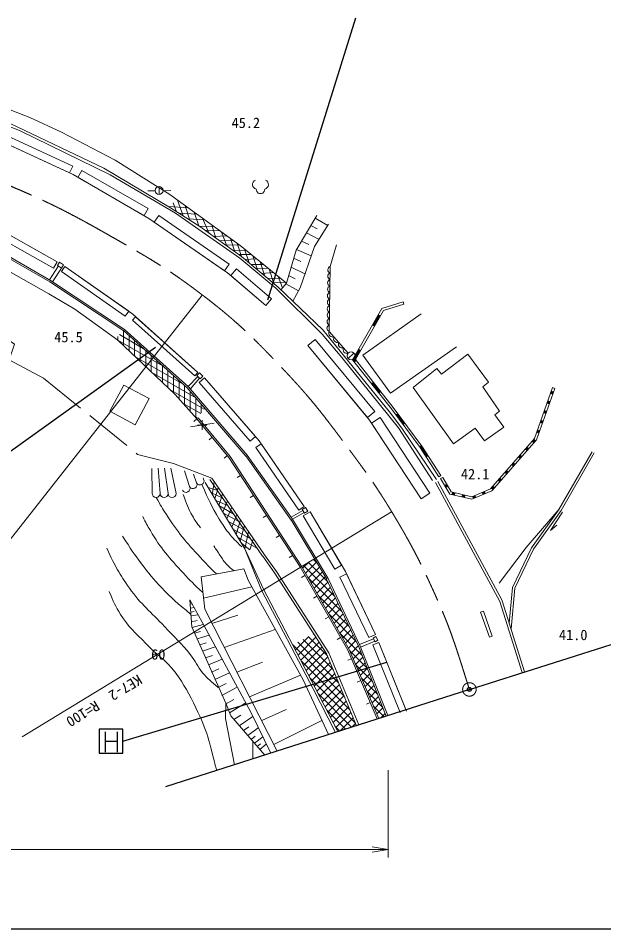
# Model space of a CAD drawing. Units: millimetres, scale not verified. Extents: x 40000 to 680000, y 20000 to 380000.
# Drawn here: x 484366 to 558135, y 205000 to 319705 of the extents above; entities that cross this region are included whole.
import ezdxf
from ezdxf.enums import TextEntityAlignment as Align

# ---------------------------------------------------------------- set-up
doc = ezdxf.new("R2010")
doc.units = ezdxf.units.MM
doc.header["$LTSCALE"] = 1000
doc.header["$PDMODE"] = 32
doc.header["$PDSIZE"] = 500
doc.linetypes.add('CHAIN', pattern=[18.5, 12, -1.5, 3.5, -1.5])
doc.linetypes.add('DASHED', pattern=[7.5, 6, -1.5])
for name, color, linetype, lineweight in [('M-BMK', 2, 'CHAIN', 13), ('M-BMK-OTRS', 5, 'Continuous', 25), ('M-STR-HTXT', 7, 'Continuous', 13), ('M-STR-STRC', 7, 'Continuous', 25), ('M-TTL-BAND', 7, 'Continuous', 25), ('M-WORK', 1, 'Continuous', 13)]:
    doc.layers.add(name, color=color, linetype=linetype, lineweight=lineweight)
doc.layers.add('M-OTRS', color=6, linetype='Continuous')
doc.styles.add('ＭＳ ゴシック', font='')
doc.styles.get('ＭＳ ゴシック').set_extended_font_data('MS Gothic')

# ---------------------------------------------------------------- blocks, each defined once
blk = doc.blocks.new('plus')
at = {"color": 0, "linetype": 'Continuous', "lineweight": -2}
for p, q in [((-1.25, 0), (1.25, 0)), ((0, -1.25), (0, 1.25))]:
    blk.add_line(p, q, dxfattribs=at)
blk = doc.blocks.new('open_arrow')
at = {"color": 0, "linetype": 'Continuous', "lineweight": -2}
blk.add_lwpolyline([(7.5, 1.25), (0, 0), (7.5, -1.25)], dxfattribs=at)

msp = doc.modelspace()

# ---------------------------------------------------------------- hatches: boundary and pattern name
at = {"layer": 'M-WORK'}
h = msp.add_hatch(dxfattribs=at)
h.set_pattern_fill('USER', color=256, style=0, pattern_type=2)
h.set_pattern_definition([(90, (497630, 280363), (-700, 0), []), (150, (497630, 280363), (-350, -606.218), [])])
h.paths.add_polyline_path([(497630, 280363), (496635, 279320), (497058, 278978), (504244, 272193), (506885, 269220), (507854, 270580), (505657, 273133), (500699, 277598)])
h = msp.add_hatch(dxfattribs=at)
h.set_pattern_fill('USER', color=256, style=0, pattern_type=2)
h.set_pattern_definition([(45, (529837, 231372), (-494.975, 494.975), []), (135, (529837, 231372), (-494.975, -494.975), [])])
h.paths.add_polyline_path([(529787, 231489), (530720, 231789), (527264, 240506), (523228, 249038), (521672, 251635), (520039, 250684), (521852, 247525), (526064, 240185), (529380, 232439)])
h = msp.add_hatch(dxfattribs=at)
h.set_pattern_fill('USER', color=256, style=0, pattern_type=2)
h.set_pattern_definition([(45, (518951, 240776), (-494.975, 494.975), []), (135, (518951, 240776), (-494.975, -494.975), [])])
h.paths.add_polyline_path([(518951, 240776), (521608, 242139), (523221, 239634), (526973, 230587), (524631, 229835), (520851, 237149)])

# ---------------------------------------------------------------- linework, layer by layer
at = {"layer": 'M-BMK'}
msp.add_circle((541205, 235152), 851, dxfattribs=at)
msp.add_open_spline([(470091, 303233), (476372, 301322), (478271, 300698), (483326, 298586), (489182, 296139), (492303, 294376), (497812, 291224), (501824, 288929), (504032, 287536), (507707, 284733), (512079, 281398), (514269, 279175), (518044, 275177), (521317, 271711), (522938, 269565), (525787, 265743), (528270, 262412), (529642, 260516), (531771, 256948), (533932, 253326), (535021, 251214), (536758, 247370), (538850, 242742), (539364, 240955), (541205, 235152)], degree=3, knots=[0, 0, 0, 0, 1, 1, 1, 2, 2, 2, 3, 3, 3, 4, 4, 4, 5, 5, 5, 6, 6, 6, 7, 7, 7, 8, 8, 8, 8], dxfattribs=at)
at = {"layer": 'M-BMK-OTRS'}
for q in [(578018, 246824), (502905, 222866)]:
    msp.add_line((541205, 235152), q, dxfattribs=at)
at = {"layer": 'M-OTRS'}
msp.add_point((541205, 235152), dxfattribs=at)
at = {"layer": 'M-STR-HTXT'}
for p, q in [((471972, 239600), (507531, 284838)), ((484863, 229177), (531399, 257525)), ((530967, 225000), (530967, 214000)), ((350765, 215000), (530967, 215000))]:
    msp.add_line(p, q, dxfattribs=at)
at = {"layer": 'M-STR-STRC'}
for p, q in [((526875, 319705), (515767, 284179)), ((501647, 278227), (479867, 262631)), ((497551, 228640), (530786, 238579)), ((497551, 230131), (494551, 230131)), ((494551, 230131), (494551, 227131)), ((495362, 227258), (495362, 229807)), ((496849, 229824), (496849, 227266)), ((497551, 227131), (497551, 230131)), ((495362, 228631), (496849, 228631)), ((494551, 227131), (497551, 227131))]:
    msp.add_line(p, q, dxfattribs=at)
at = {"layer": 'M-TTL-BAND'}
msp.add_line((40000, 205000), (579000, 205000), dxfattribs=at)
at = {"layer": 'M-WORK'}
for p, q in [((474756, 311506), (485811, 307206)), ((484509, 305554), (472782, 310175)), ((483354, 306427), (495159, 300798)), ((485811, 307206), (489813, 305330)), ((495955, 299996), (484509, 305554)), ((489813, 305330), (496600, 301812)), ((491279, 300004), (482320, 304155)), ((496600, 301812), (503479, 297481)), ((495159, 300798), (503540, 295826)), ((500825, 294492), (491279, 300004)), ((504187, 295140), (495955, 299996)), ((502106, 297502), (502106, 298502)), ((501618, 297947), (500715, 297944)), ((502612, 297968), (503606, 297990)), ((503479, 297481), (512330, 291070)), ((503294, 295972), (505763, 295826)), ((503902, 296429), (504316, 295331)), ((504448, 296779), (505152, 294797)), ((505419, 296076), (505990, 294262)), ((478816, 294891), (489276, 289012)), ((503540, 295826), (507262, 293449)), ((512302, 289488), (504187, 295140)), ((504599, 295149), (506903, 295001)), ((506543, 295261), (507103, 293550)), ((519366, 290491), (521977, 294838)), ((510746, 287620), (500825, 294492)), ((505720, 294434), (507888, 294287)), ((507580, 294510), (508377, 292649)), ((508745, 293666), (509282, 292000)), ((521782, 294513), (523362, 293584)), ((474004, 292969), (488233, 284995)), ((477611, 292651), (488353, 286483)), ((477710, 292825), (488452, 286656)), ((507262, 293449), (508988, 293490)), ((507262, 293449), (512515, 289681)), ((507893, 292996), (509788, 292911)), ((509993, 292762), (510659, 291012)), ((520675, 292671), (522266, 291848)), ((521229, 293592), (522013, 293159)), ((508987, 292212), (510643, 292292)), ((509701, 291700), (511530, 291649)), ((511102, 291959), (511661, 290293)), ((511939, 291353), (512515, 289681)), ((520046, 291623), (520965, 291183)), ((510490, 291134), (512200, 291164)), ((511384, 290493), (513105, 290438)), ((512330, 291070), (518146, 286332)), ((512885, 290617), (513442, 288900)), ((518146, 286332), (519366, 290491)), ((519416, 290575), (521280, 289752)), ((523677, 288430), (524474, 291175)), ((512168, 289930), (513705, 289950)), ((516829, 285712), (512302, 289488)), ((512515, 289681), (517097, 285819)), ((512935, 289328), (514389, 289393)), ((513928, 289768), (514497, 288010)), ((519064, 289462), (519951, 289055)), ((490246, 288418), (498799, 282429)), ((513719, 288667), (515277, 288669)), ((514226, 288239), (515857, 288197)), ((514851, 289016), (515452, 287205)), ((515989, 288089), (516550, 286280)), ((518735, 288338), (520494, 287494)), ((515554, 283515), (510746, 287620)), ((515035, 287557), (516521, 287656)), ((515811, 286903), (517377, 286959)), ((517095, 287188), (517674, 285741)), ((518426, 287287), (519242, 286879)), ((488342, 286489), (497653, 280344)), ((488452, 286656), (497764, 280511)), ((516431, 286380), (518008, 286445)), ((522669, 279919), (516829, 285712)), ((517097, 285819), (522726, 280456)), ((517460, 285473), (518146, 286332)), ((518084, 286254), (519688, 285383)), ((488233, 284995), (491516, 283040)), ((532879, 283974), (530185, 283158)), ((532966, 283687), (530386, 282905)), ((532966, 283687), (532879, 283974)), ((491516, 283040), (496895, 279131)), ((498799, 282429), (507008, 275095)), ((530185, 283158), (526475, 276670)), ((530386, 282905), (526836, 276698)), ((527798, 277253), (535115, 282460)), ((529778, 282326), (529034, 281024)), ((529830, 282296), (529086, 280994)), ((529882, 282267), (529138, 280964)), ((529934, 282237), (529190, 280935)), ((529987, 282207), (529726, 282356)), ((528982, 281054), (529242, 280905)), ((497630, 280363), (505675, 273115)), ((497764, 280511), (505808, 273264)), ((525155, 276963), (522669, 279919)), ((522726, 280456), (526010, 276437)), ((496895, 279131), (504150, 272298)), ((528619, 269091), (520832, 278473)), ((526547, 276675), (527296, 277986)), ((527348, 277956), (526619, 276681)), ((526692, 276686), (527401, 277926)), ((527453, 277896), (526764, 276692)), ((527505, 277866), (527244, 278015)), ((539595, 278308), (531245, 272468)), ((532286, 268121), (525155, 276963)), ((525947, 276837), (526659, 277522)), ((526475, 276670), (531383, 270495)), ((526547, 276675), (526744, 276428)), ((526791, 276465), (526619, 276681)), ((526692, 276686), (526838, 276503)), ((526932, 276577), (526697, 276391)), ((526885, 276540), (526764, 276692)), ((526836, 276698), (531621, 270678)), ((531245, 272468), (527798, 277253)), ((537672, 274884), (541026, 277370)), ((541026, 277370), (543606, 273876)), ((526010, 276437), (531123, 270136)), ((534107, 273195), (537086, 275564)), ((537086, 275564), (537672, 274884)), ((507837, 274392), (514732, 266480)), ((505657, 273133), (513045, 264549)), ((505808, 273264), (513197, 264679)), ((529110, 273837), (528875, 273651)), ((528922, 273688), (529855, 272514)), ((528969, 273725), (529902, 272551)), ((529016, 273763), (529949, 272588)), ((529063, 273800), (529996, 272626)), ((539220, 266089), (534107, 273195)), ((543606, 273876), (542879, 273289)), ((542879, 273289), (545013, 270217)), ((549404, 266741), (551679, 273167)), ((549667, 266586), (551962, 273067)), ((551679, 273167), (551962, 273067)), ((504150, 272298), (506885, 269220)), ((529808, 272476), (530043, 272663)), ((551424, 272449), (551707, 272349)), ((551481, 272429), (551581, 272711)), ((551807, 272631), (551524, 272731)), ((551537, 272409), (551638, 272691)), ((551594, 272389), (551694, 272671)), ((551651, 272369), (551751, 272651)), ((550990, 271223), (551273, 271123)), ((551047, 271203), (551147, 271486)), ((551373, 271406), (551091, 271506)), ((551104, 271183), (551204, 271466)), ((551160, 271163), (551260, 271446)), ((551217, 271143), (551317, 271426)), ((531123, 270136), (532686, 268072)), ((531383, 270495), (534986, 265612)), ((531621, 270678), (535233, 265783)), ((532200, 269894), (531958, 269715)), ((532006, 269751), (532897, 268544)), ((532055, 269787), (532945, 268580)), ((532103, 269822), (532994, 268615)), ((532151, 269858), (533042, 268651)), ((545013, 270217), (544403, 269724)), ((544403, 269724), (545529, 268176)), ((550557, 269998), (550839, 269898)), ((550613, 269978), (550713, 270260)), ((550940, 270180), (550657, 270280)), ((550670, 269958), (550770, 270240)), ((550726, 269938), (550826, 270220)), ((550783, 269918), (550883, 270200)), ((506089, 268235), (509044, 268680)), ((506885, 269220), (506500, 268902)), ((535139, 259170), (528619, 269091)), ((532849, 268509), (533090, 268687)), ((550123, 268772), (550406, 268672)), ((550179, 268752), (550279, 269035)), ((550506, 268955), (550223, 269055)), ((550236, 268732), (550336, 269015)), ((550292, 268712), (550393, 268995)), ((550349, 268692), (550449, 268975)), ((536554, 261483), (532286, 268121)), ((532686, 268072), (537064, 261598)), ((541941, 268082), (539220, 266089)), ((543090, 266487), (541941, 268082)), ((545529, 268176), (543090, 266487)), ((549689, 267547), (549972, 267447)), ((549746, 267527), (549846, 267810)), ((550072, 267729), (549789, 267830)), ((549802, 267507), (549902, 267789)), ((549859, 267487), (549959, 267769)), ((549915, 267467), (550015, 267749)), ((508798, 266909), (508412, 266590)), ((514732, 266480), (520377, 258208)), ((543845, 260408), (549404, 266741)), ((544025, 260158), (549667, 266586)), ((549110, 266406), (549335, 266208)), ((549155, 266367), (549353, 266592)), ((549200, 266327), (549398, 266553)), ((549245, 266288), (549443, 266513)), ((549290, 266248), (549488, 266473)), ((549533, 266434), (549308, 266632)), ((535169, 265871), (534927, 265692)), ((535036, 265647), (534976, 265728)), ((534986, 265612), (537374, 261945)), ((535024, 265764), (535085, 265681)), ((535036, 265647), (535801, 264471)), ((535134, 265715), (535072, 265799)), ((535851, 264504), (535085, 265681)), ((535120, 265835), (535184, 265749)), ((535134, 265715), (535901, 264537)), ((535952, 264570), (535184, 265749)), ((535233, 265783), (537625, 262109)), ((548252, 265429), (548478, 265231)), ((548298, 265390), (548495, 265615)), ((548343, 265350), (548541, 265576)), ((548388, 265311), (548586, 265536)), ((548433, 265271), (548631, 265496)), ((548676, 265457), (548450, 265655)), ((552485, 257824), (556683, 265094)), ((510710, 264597), (510324, 264278)), ((513033, 264564), (518768, 256484)), ((513197, 264679), (518931, 256599)), ((536002, 264602), (535750, 264439)), ((547395, 264452), (547620, 264254)), ((547440, 264413), (547638, 264638)), ((547485, 264373), (547683, 264599)), ((547530, 264334), (547728, 264559)), ((547575, 264294), (547773, 264519)), ((547818, 264480), (547593, 264678)), ((552745, 257674), (556943, 264944)), ((501244, 259840), (501214, 262994)), ((502244, 259832), (502007, 263006)), ((503244, 259824), (502796, 263019)), ((504244, 259816), (503577, 263035)), ((505954, 260710), (505327, 262680)), ((545725, 262459), (545923, 262684)), ((546103, 262526), (545878, 262724)), ((546537, 263475), (546763, 263277)), ((546582, 263436), (546780, 263661)), ((546627, 263396), (546825, 263622)), ((546673, 263357), (546870, 263582)), ((546718, 263317), (546916, 263542)), ((546961, 263503), (546735, 263701)), ((506840, 261173), (506430, 262271)), ((507726, 261636), (507648, 261818)), ((508521, 261597), (515159, 251940)), ((508768, 261767), (515406, 252110)), ((512373, 262102), (511954, 261830)), ((537625, 262109), (537374, 261945)), ((537841, 261862), (537582, 261710)), ((537582, 261710), (538726, 259770)), ((537841, 261862), (538920, 260033)), ((544867, 261482), (545065, 261707)), ((544912, 261442), (545110, 261668)), ((544957, 261403), (545155, 261628)), ((545002, 261363), (545200, 261588)), ((545245, 261549), (545020, 261747)), ((545680, 262498), (545905, 262300)), ((545770, 262419), (545968, 262645)), ((545815, 262380), (546013, 262605)), ((545860, 262340), (546058, 262565)), ((507930, 261216), (512926, 252843)), ((508312, 260576), (509461, 260230)), ((508993, 260910), (508818, 259727)), ((508993, 260910), (509072, 261325)), ((509461, 260230), (509546, 260636)), ((545059, 246215), (536944, 261202)), ((545323, 246357), (537208, 261345)), ((538349, 261001), (538090, 260849)), ((538142, 260879), (538294, 260621)), ((538194, 260910), (538346, 260651)), ((538243, 260590), (538501, 260743)), ((538245, 260940), (538398, 260682)), ((538297, 260971), (538449, 260712)), ((541500, 259423), (543845, 260408)), ((543964, 260544), (544190, 260346)), ((544010, 260505), (544207, 260730)), ((544055, 260465), (544253, 260691)), ((544100, 260426), (544298, 260651)), ((544145, 260386), (544343, 260611)), ((544388, 260572), (544162, 260770)), ((544822, 261521), (545048, 261323)), ((508709, 259911), (510131, 259254)), ((509461, 260230), (509135, 259196)), ((510005, 259439), (509660, 258317)), ((510005, 259439), (510103, 259826)), ((514009, 259588), (513589, 259315)), ((538726, 259770), (541526, 259109)), ((538920, 260033), (541500, 259423)), ((539091, 259992), (539022, 259700)), ((539036, 259759), (539328, 259690)), ((539050, 259817), (539342, 259748)), ((539063, 259876), (539355, 259807)), ((539077, 259934), (539369, 259865)), ((539314, 259631), (539383, 259923)), ((540356, 259693), (540287, 259401)), ((540301, 259460), (540593, 259391)), ((540315, 259518), (540607, 259449)), ((540328, 259577), (540620, 259508)), ((540342, 259635), (540634, 259566)), ((540579, 259332), (540648, 259624)), ((541526, 259109), (544025, 260158)), ((541615, 259472), (541731, 259195)), ((541638, 259416), (541915, 259532)), ((541661, 259361), (541938, 259477)), ((541685, 259306), (541961, 259422)), ((541708, 259250), (541984, 259366)), ((542008, 259311), (541891, 259588)), ((542813, 259975), (542930, 259698)), ((542837, 259920), (543113, 260036)), ((542860, 259864), (543136, 259980)), ((542883, 259809), (543160, 259925)), ((542906, 259754), (543183, 259870)), ((543206, 259814), (543090, 260091)), ((509291, 258935), (510811, 258266)), ((509660, 258317), (511525, 257227)), ((510162, 257475), (510729, 258914)), ((511273, 258123), (510662, 256638)), ((510243, 257340), (512147, 256321)), ((511911, 257194), (511273, 255613)), ((515644, 257073), (515225, 256800)), ((521143, 257536), (525599, 249999)), ((552485, 257824), (548348, 253044)), ((549037, 252971), (552500, 257847)), ((549297, 252819), (552745, 257674)), ((552943, 257473), (551421, 255180)), ((512907, 255216), (510855, 256314)), ((512370, 256526), (511826, 254687)), ((512862, 255812), (512345, 253816)), ((518760, 256497), (523228, 249038)), ((518931, 256599), (523399, 249141)), ((551421, 255180), (552224, 255847)), ((511469, 255284), (513659, 254123)), ((513383, 255053), (512926, 252843)), ((514502, 252895), (512071, 254275)), ((513559, 252746), (512525, 253515)), ((513559, 252746), (513999, 254157)), ((517280, 254558), (516861, 254285)), ((512926, 252843), (515283, 247777)), ((512926, 252843), (515011, 247650)), ((548348, 253044), (544947, 248517)), ((546634, 247975), (549037, 252971)), ((546928, 247893), (549297, 252819)), ((515163, 251935), (516664, 249847)), ((515406, 252110), (516907, 250022)), ((518916, 252043), (518497, 251771)), ((512787, 250328), (507404, 249343)), ((513350, 248921), (512787, 250328)), ((507404, 249343), (507861, 245262)), ((520245, 236361), (513350, 248921)), ((516655, 249860), (523246, 239587)), ((516907, 250022), (523498, 239749)), ((520492, 249492), (520059, 249243)), ((523218, 249055), (527264, 240506)), ((523399, 249141), (527445, 240592)), ((525599, 249999), (529368, 242087)), ((507705, 246657), (513807, 248088)), ((515283, 247777), (521784, 235369)), ((546220, 243515), (546634, 247975)), ((546453, 242774), (546928, 247893)), ((515017, 247637), (521518, 235230)), ((521985, 246890), (521552, 246641)), ((507756, 243256), (505997, 246423)), ((505997, 246423), (506243, 243045)), ((506035, 245902), (506259, 245924)), ((547866, 237264), (545059, 246215)), ((548152, 237355), (545346, 246304)), ((506071, 245404), (506519, 245459)), ((506107, 244905), (506541, 244970)), ((506144, 244406), (507008, 244558)), ((507861, 245262), (517000, 227387)), ((508774, 243476), (512022, 244516)), ((506196, 243685), (506904, 243835)), ((506276, 242970), (507680, 243320)), ((513701, 232209), (507756, 243256)), ((523479, 244288), (523045, 244039)), ((506243, 243045), (510535, 233406)), ((506589, 242250), (507347, 242456)), ((510327, 240439), (516755, 242718)), ((506903, 241530), (508410, 241972)), ((507244, 240749), (508056, 241007)), ((524972, 241686), (524538, 241437)), ((529790, 241051), (533262, 232430)), ((529790, 241051), (533231, 232508)), ((507584, 239967), (509198, 240520)), ((523498, 239749), (527260, 230679)), ((527259, 240518), (530720, 231789)), ((527445, 240592), (530911, 231850)), ((507955, 239117), (508824, 239439)), ((508325, 238267), (510047, 238953)), ((511913, 237336), (515161, 238602)), ((523221, 239634), (526973, 230587)), ((526343, 239023), (525884, 238827)), ((508728, 237342), (509656, 237740)), ((509131, 236417), (510964, 237262)), ((513500, 234232), (519913, 236967)), ((523469, 229463), (520245, 236361)), ((509571, 235407), (510558, 235897)), ((510011, 234397), (511956, 235434)), ((521517, 235232), (524341, 229742)), ((521784, 235369), (524631, 229835)), ((527524, 236266), (527065, 236069)), ((510494, 233290), (511540, 233892)), ((510535, 233406), (510500, 231506)), ((511133, 231822), (510535, 233406)), ((510976, 232183), (513030, 233452)), ((528705, 233508), (528245, 233311)), ((515433, 226885), (511133, 231822)), ((511546, 231348), (512403, 231907)), ((512218, 230577), (513905, 231735)), ((516174, 227122), (513701, 232209)), ((515040, 231220), (518110, 232641)), ((510500, 231506), (511632, 225665)), ((516580, 228208), (522631, 231234)), ((512754, 229961), (513419, 230436)), ((513291, 229345), (514601, 230320)), ((513718, 228854), (514234, 229250)), ((513913, 226397), (513909, 228635)), ((514145, 228364), (515166, 229171)), ((514485, 227973), (514888, 228299)), ((514825, 227583), (515622, 228244))]:
    msp.add_line(p, q, dxfattribs=at)
at = {"layer": 'M-WORK', "linetype": 'DASHED'}
for p, q in [((489422, 288501), (488314, 286736)), ((488688, 286500), (489829, 288236)), ((507009, 274571), (505760, 273308)), ((506043, 272992), (507217, 274360)), ((520210, 257693), (518758, 256843)), ((518931, 256599), (520377, 257443)), ((529119, 241514), (527340, 240815)), ((527486, 240489), (529271, 241235))]:
    msp.add_line(p, q, dxfattribs=at)
at = {"layer": 'M-WORK'}
for points in [[(483036, 303823), (490834, 300210), (491237, 301082), (483440, 304695)], [(491888, 299652), (500234, 294833), (500745, 295719), (492400, 300538)], [(501500, 294025), (510359, 287888), (510925, 288706), (502066, 294842)], [(489276, 289012), (479114, 294723), (478663, 293922), (488826, 288210)], [(489576, 288964), (490087, 288630), (489829, 288236), (489318, 288569)], [(498285, 282789), (490246, 288418), (489817, 287805), (497856, 282176)], [(511146, 287278), (515554, 283515), (516270, 284353), (511862, 288116)], [(507008, 275095), (499162, 282104), (498777, 281673), (506623, 274664)], [(520832, 278473), (528351, 269413), (529277, 270182), (521758, 279241)], [(507193, 275015), (507603, 274598), (507288, 274287), (506878, 274704)], [(514260, 267021), (507837, 274392), (507158, 273800), (513581, 266430)], [(497681, 273491), (500847, 271803), (499087, 268503), (495921, 270192)], [(528876, 268699), (535139, 259170), (536237, 259891), (529974, 269421)], [(520377, 258208), (514986, 266108), (514309, 265646), (519700, 257746)], [(520552, 258082), (520865, 257617), (520449, 257337), (520136, 257803)], [(521143, 257536), (525111, 250825), (524241, 250311), (520273, 257022)], [(525734, 249716), (529368, 242087), (528517, 241682), (524883, 249311)], [(543735, 241745), (542619, 244883), (542971, 245008), (544087, 241870)], [(529067, 241610), (529432, 241808), (529685, 241343), (529320, 241145)]]:
    msp.add_lwpolyline(points, close=True, dxfattribs=at)
at = {"layer": 'M-WORK', "linetype": 'DASHED'}
for points in [[(523463, 293744), (521696, 290945), (519882, 285738), (518957, 284046)], [(467113, 285726), (480904, 280695), (483895, 278654), (483226, 276684), (487554, 274362), (499410, 264758), (503948, 263632), (508768, 261767)]]:
    msp.add_lwpolyline(points, dxfattribs=at)
at = {"layer": 'M-WORK'}
for points in [[(523677, 288430), (523559, 280245), (525926, 277508)], [(506885, 269220), (510897, 264371), (519868, 250579), (525885, 240095), (529595, 231428)], [(507040, 269348), (511059, 264489), (520039, 250684), (526064, 240185), (529787, 231489)], [(532477, 232226), (529044, 240751), (529790, 241051)]]:
    msp.add_lwpolyline(points, dxfattribs=at)
for centre in [(502106, 298002), (526301, 277177)]:
    msp.add_circle(centre, 500, dxfattribs=at)
for centre, radius, start, end in [((514485, 298756), 599, 113.44836, 257.2818), ((515288, 298756), 599, 282.7182, 66.55164), ((514886, 298139), 534, 176.52859, 3.47141), ((523800, 288019), 429, 106.70221, 251.65619), ((523777, 286382), 429, 106.70221, 251.65619), ((523788, 287201), 429, 106.70221, 251.65619), ((523765, 285564), 429, 106.70221, 251.65619), ((523753, 284745), 429, 106.70221, 251.65619), ((523730, 283108), 429, 106.70221, 251.65619), ((523741, 283927), 429, 106.70221, 251.65619), ((523718, 282289), 429, 106.70221, 251.65619), ((523694, 280652), 429, 106.70221, 251.65619), ((523706, 281471), 429, 106.70221, 251.65619), ((524000, 280028), 491, 153.73358, 287.97056), ((524591, 279344), 491, 153.73358, 287.97056), ((525183, 278659), 491, 153.73358, 287.97056), ((525774, 277975), 491, 153.73358, 287.97056), ((507283, 261405), 500, 207.59962, 27.59962), ((505511, 260478), 500, 207.59962, 27.59962), ((506397, 260941), 500, 207.59962, 27.59962), ((501744, 259836), 500, 179.5398, 359.5398), ((502744, 259828), 500, 179.5398, 359.5398), ((503744, 259820), 500, 179.5398, 359.5398)]:
    msp.add_arc(centre, radius, start, end, dxfattribs=at)
for points, knots in [([(507515, 260962), (508447, 258887), (508677, 258222), (509691, 256618), (510133, 255919), (510367, 255515), (510880, 254866), (511463, 254127), (511727, 253887), (512537, 253115)], [0, 0, 0, 0, 1, 1, 1, 2, 2, 2, 3, 3, 3, 3]), ([(501740, 259336), (502304, 258309), (502504, 258018), (503030, 257196), (504486, 254922), (505471, 253744), (507315, 251770), (508089, 250941), (508359, 250641), (509353, 249699)], [0, 0, 0, 0, 1, 1, 1, 2, 2, 2, 3, 3, 3, 3]), ([(505153, 259727), (505611, 258446), (505728, 258004), (506314, 257009), (506669, 256406), (506814, 256178), (507315, 255523)], [0, 0, 0, 0, 1, 1, 1, 2, 2, 2, 2]), ([(500063, 256917), (500463, 256087), (500623, 255844), (501013, 255175), (502354, 252878), (503370, 251739), (505182, 249792), (506104, 248802), (506436, 248444), (507628, 247342)], [0, 0, 0, 0, 1, 1, 1, 2, 2, 2, 3, 3, 3, 3]), ([(497522, 254462), (498590, 252781), (498898, 252287), (499897, 250979), (500829, 249758), (501379, 249091), (502430, 247971), (503767, 246546), (504333, 246105), (506129, 244605)], [0, 0, 0, 0, 1, 1, 1, 2, 2, 2, 3, 3, 3, 3]), ([(495517, 252931), (496651, 250560), (497065, 249756), (498367, 247918), (499851, 245822), (501062, 244954), (502800, 243063), (504072, 241677), (504914, 241011), (506071, 239527), (506729, 238684), (506908, 238071), (507602, 237258), (508287, 236455), (508616, 236185), (509571, 235407)], [0, 0, 0, 0, 1, 1, 1, 2, 2, 2, 3, 3, 3, 4, 4, 4, 5, 5, 5, 5]), ([(511569, 250105), (511124, 250423), (510973, 250542), (510645, 250879), (510249, 251286), (510110, 251586), (509785, 252052), (509470, 252503), (509371, 252655), (509003, 253225)], [0, 0, 0, 0, 1, 1, 1, 2, 2, 2, 3, 3, 3, 3]), ([(495834, 247496), (496367, 246138), (496601, 245672), (497259, 244593), (498240, 242984), (499141, 242332), (500425, 240952), (501805, 239469), (502906, 238934), (504119, 237311), (505336, 235683), (505853, 234645), (506758, 232825), (508202, 229920), (508420, 228617), (509367, 224939)], [0, 0, 0, 0, 1, 1, 1, 2, 2, 2, 3, 3, 3, 4, 4, 4, 5, 5, 5, 5])]:
    msp.add_open_spline(points, degree=3, knots=knots, dxfattribs=at)

# ---------------------------------------------------------------- block references
at = {"layer": 'M-STR-HTXT', "xscale": 267, "yscale": 267, "rotation": 180}
msp.add_blockref('open_arrow', (530967, 215000), dxfattribs=at)
at = {"layer": 'M-WORK', "xscale": 480, "yscale": 480}
msp.add_blockref('plus', (507541, 268454), dxfattribs=at)

# ---------------------------------------------------------------- texts
at = {"layer": 'M-STR-HTXT', "style": 'ＭＳ ゴシック'}
msp.add_text('KE7-2\u3000R=100', height=1320, rotation=211.557, dxfattribs=at).set_placement((499239, 237444), align=Align.BOTTOM_LEFT)
at = {"layer": 'M-WORK', "style": 'ＭＳ ゴシック'}
for s, p in [('45.2', (511247, 305477)), ('45.5', (488900, 278487)), ('42.1', (540140, 261227)), ('41.0', (552489, 240963)), ('60', (501115, 238509))]:
    msp.add_text(s, height=1320, dxfattribs=at).set_placement(p, align=Align.BOTTOM_LEFT)

doc.saveas('drawing.dxf')
